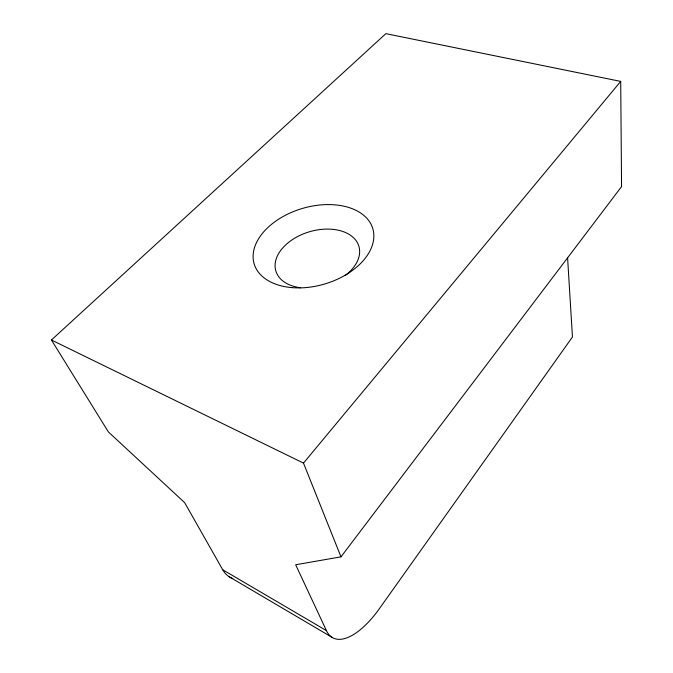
<?xml version="1.0" encoding="UTF-8"?>
<svg xmlns="http://www.w3.org/2000/svg" width="673" height="673" viewBox="0 0 673 673"><rect width="100%" height="100%" fill="white"/><g stroke="black" fill="none" stroke-linecap="round" stroke-linejoin="round"><path stroke-width="1.01" d="M567.591 257.793L572.454 336.98L379.53 608.468A70.463 29.612 -62.9 0 1 326.43 630.618L295.674 564.756L340.975 556.849L621.566 186.606L620.708 81.399L385.873 33.65L51.434 340L108.395 431.94L184.663 502.647L222.738 569.779A65.979 34.121 -61.2 0 0 232.765 578.536M340.975 556.849L303.489 463.1L620.708 81.399M51.434 340L303.489 463.1M222.738 569.779L326.43 630.618M229.165 576.744L331.823 637.205M300.537 287.741A43.333 27.997 -16.5 0 1 281.415 249.498A43.333 27.997 -16.5 0 1 344.677 232.168A43.333 27.997 -16.5 0 1 345.308 275.476M292.562 287.674A61.882 39.396 -16.5 0 0 372.985 229.291A61.882 39.396 -16.5 0 0 274.887 221.754A61.882 39.396 -16.5 0 0 292.562 287.674"/></g></svg>
